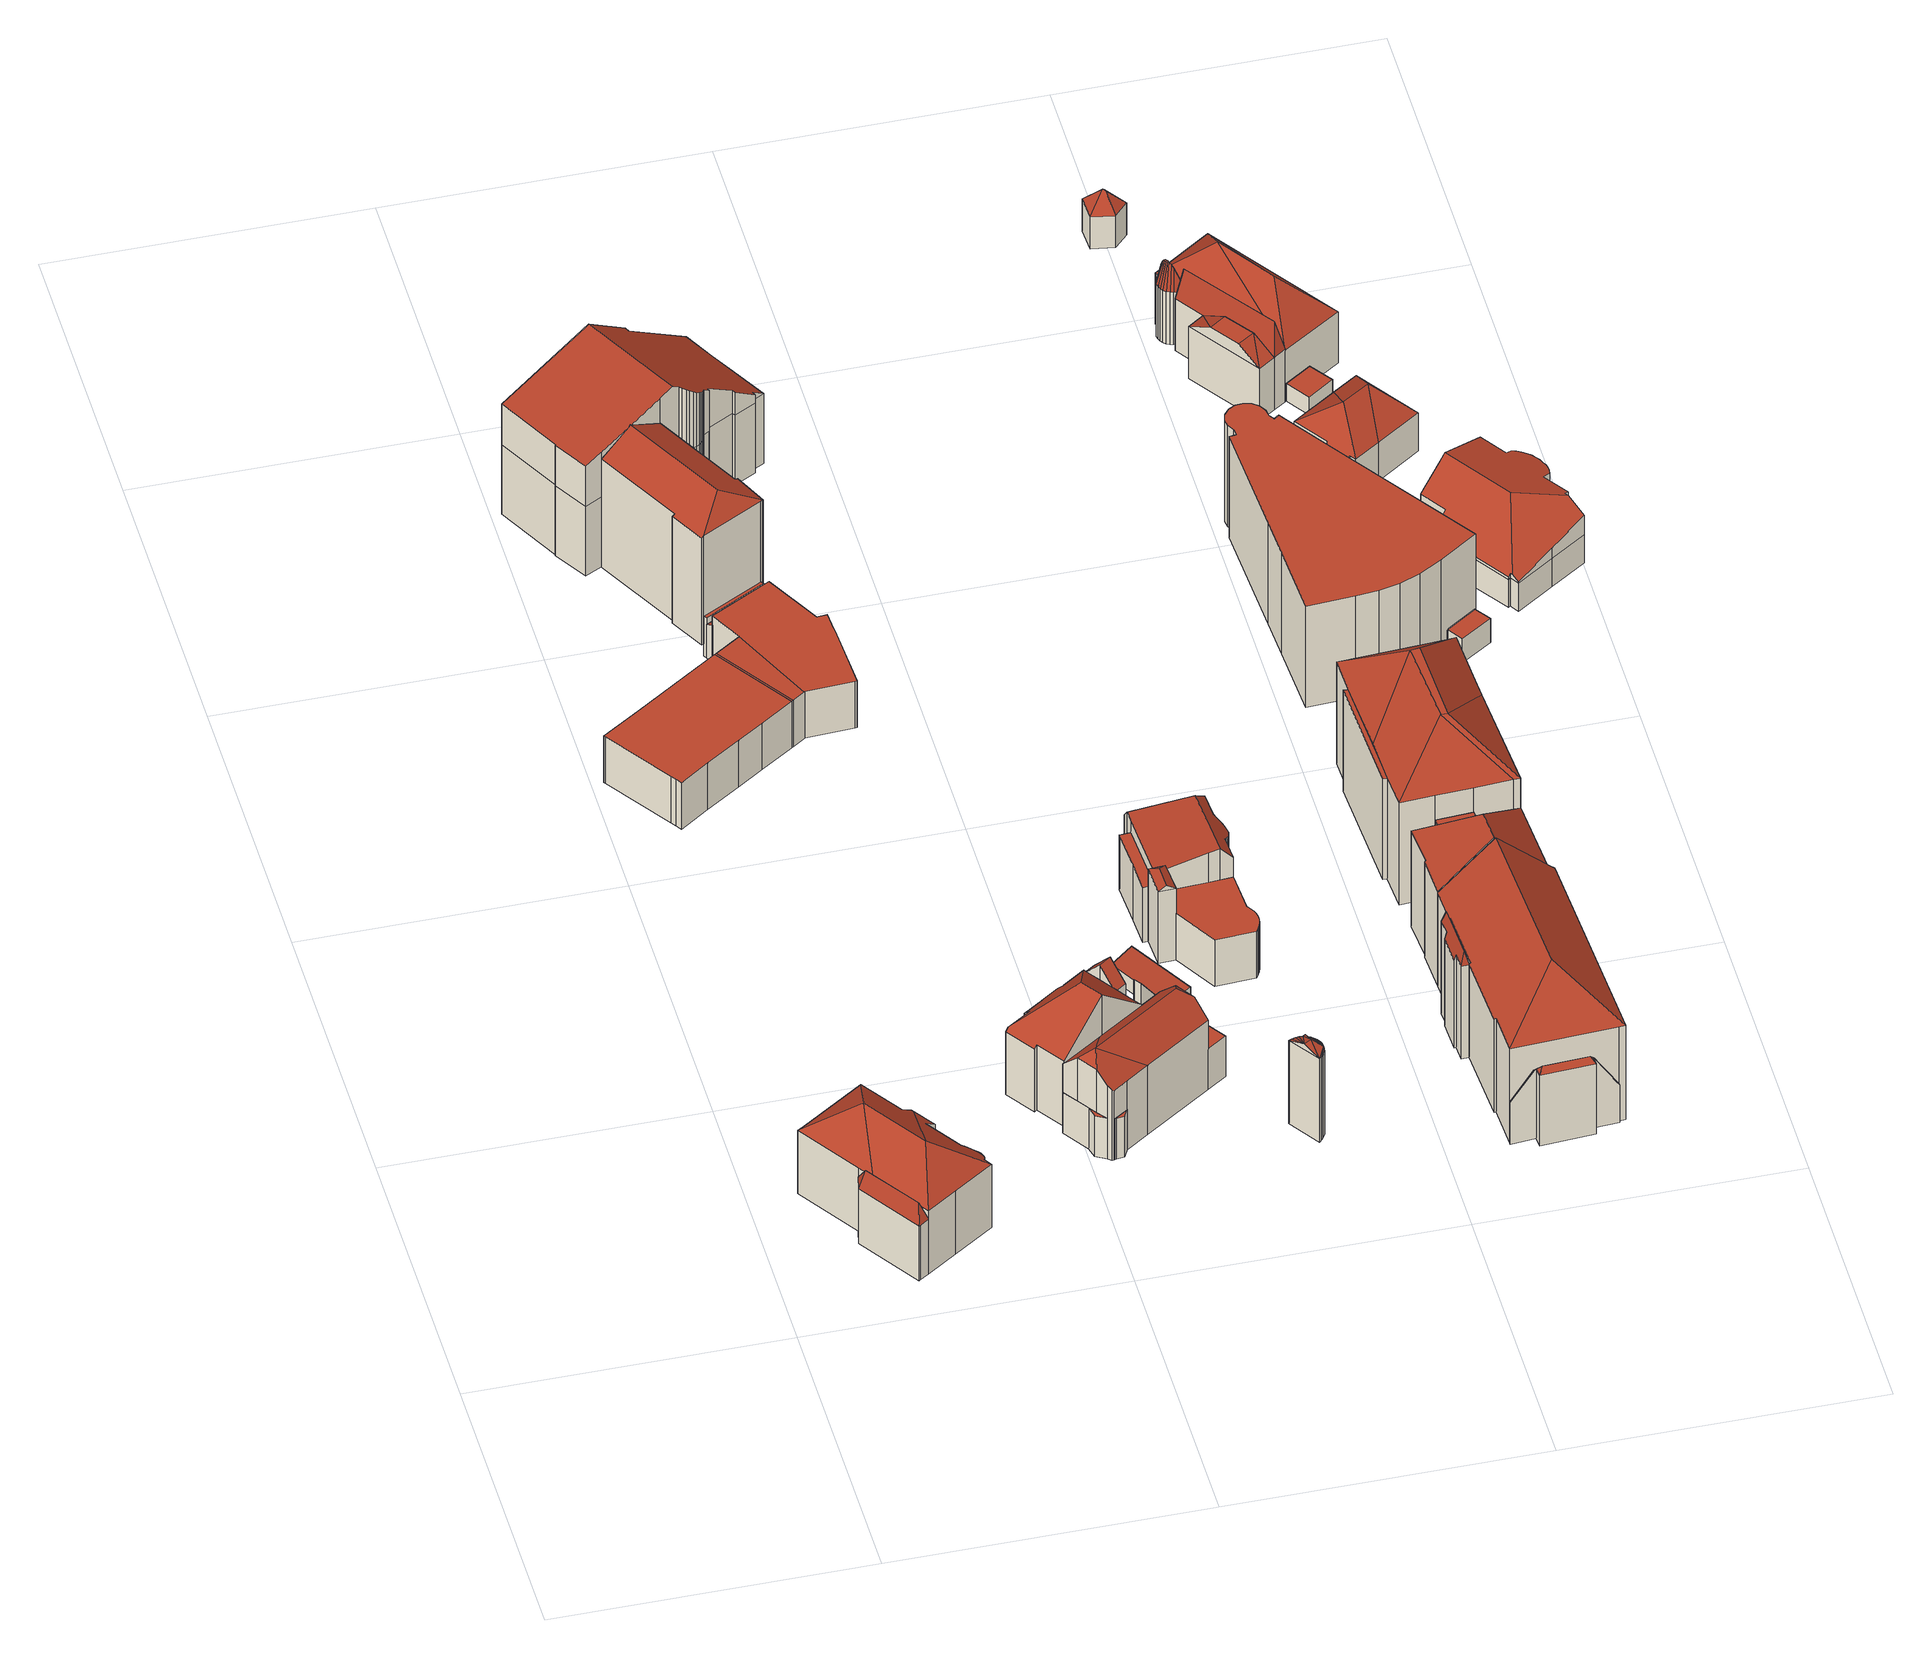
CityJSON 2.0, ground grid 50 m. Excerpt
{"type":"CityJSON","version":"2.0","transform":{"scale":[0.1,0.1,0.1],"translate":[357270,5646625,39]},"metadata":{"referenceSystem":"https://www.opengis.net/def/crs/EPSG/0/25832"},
"CityObjects":{
"building1":{"type":"Building","attributes":{"Gemeindeschluessel":"05315000","Geometrietyp2DReferenz":"3000","function":"31001_1000"},"address":[{"country":"Germany","locality":"Köln","thoroughfareNumber":"18","thoroughfareName":"Worringer Str."},{"country":"Germany","locality":"Köln","thoroughfareNumber":"16","thoroughfareName":"Worringer Str."}],"children":["building1-1","building1-2"]},
"building1-1":{"type":"BuildingPart","attributes":{"roofType":"3200","measuredHeight":17.22},"parents":["building1"],"geometry":[{"type":"Solid","lod":"2","boundaries":[[[[0,1,2,3]],[[4,5,1,0]],[[6,7,5,4]],[[8,9,7,6]],[[10,11,9,8]],[[12,13,11,10]],[[14,15,13,12]],[[16,17,15,14]],[[18,19,17,16]],[[20,21,19,18]],[[22,23,21,20]],[[24,25,23,22]],[[26,27,25,24]],[[28,29,27,26]],[[30,31,29,28]],[[32,33,31,30]],[[34,35,33,32]],[[36,37,35,34]],[[38,39,37,36]],[[40,41,39,38]],[[42,43,44,41,40]],[[45,46,47,48,49]],[[3,2,46,45]],[[40,38,50,42]],[[3,45,51,0]],[[36,34,32,30,28,26,24,22,20,18,16,14,12,10,8,50,38]],[[6,4,0,51,50,8]],[[42,50,51,52]],[[49,52,51,45]],[[1,5,7,9,11,13,15,17,19,21,23,25,27,29,31,33,35,37,39,41,44,53,47,46,2]],[[43,42,52,54]],[[44,43,54,53]],[[54,52,49,48]],[[54,48,47,53]]]],"semantics":{"surfaces":[{"type":"WallSurface"},{"type":"RoofSurface"},{"type":"GroundSurface"},{"type":"ClosureSurface"}],"values":[[0,0,0,0,0,0,0,0,0,0,0,0,0,0,0,0,0,0,0,0,0,0,0,1,1,1,1,1,1,2,0,3,0,3]]}}]},
"building1-2":{"type":"BuildingPart","attributes":{"roofType":"5000","measuredHeight":13.78},"parents":["building1"],"geometry":[{"type":"Solid","lod":"2","boundaries":[[[[55,56,57,58]],[[59,60,56,55]],[[48,47,60,59]],[[58,57,44,43]],[[48,59,61]],[[61,59,55,62]],[[55,58,43,62]],[[62,43,54,48,61]],[[56,60,47,53,44,57]],[[53,54,43,44]],[[47,48,54,53]]]],"semantics":{"surfaces":[{"type":"WallSurface"},{"type":"RoofSurface"},{"type":"GroundSurface"},{"type":"ClosureSurface"}],"values":[[0,0,0,0,1,1,1,1,2,3,3]]}}]},
"building2":{"type":"Building","attributes":{"Gemeindeschluessel":"05315000","Geometrietyp2DReferenz":"3000","function":"31001_1000"},"address":[{"country":"Germany","locality":"Köln","thoroughfareNumber":"7","thoroughfareName":"Worringer Str."}],"children":["building2-1","building2-2"]},
"building2-1":{"type":"BuildingPart","attributes":{"roofType":"2100","measuredHeight":1.61},"parents":["building2"],"geometry":[{"type":"Solid","lod":"2","boundaries":[[[[63,64,65,66]],[[67,68,64,63]],[[69,70,68,67]],[[63,66,69,67]],[[65,64,68,70]],[[70,69,66,65]]]],"semantics":{"surfaces":[{"type":"WallSurface"},{"type":"RoofSurface"},{"type":"GroundSurface"},{"type":"ClosureSurface"}],"values":[[0,0,0,1,2,3]]}}]},
"building2-2":{"type":"BuildingPart","attributes":{"roofType":"9999","measuredHeight":9},"parents":["building2"],"geometry":[{"type":"Solid","lod":"2","boundaries":[[[[71,72,73,74,75,76,77,78,79,80,81,82,83]],[[66,83,82,69]],[[70,69,82]],[[81,84,70,82]],[[80,85,84,81]],[[79,86,85,80]],[[78,87,86,79]],[[77,88,87,78]],[[76,89,88,77]],[[75,90,89,76]],[[74,91,90,75]],[[73,92,91,74]],[[72,93,92,73]],[[71,94,93,72]],[[83,65,94,71]],[[66,65,83]],[[70,65,66,69]],[[70,84,85,86,87,88,89,90,91,92,93,94,65]]]],"semantics":{"surfaces":[{"type":"RoofSurface"},{"type":"WallSurface"},{"type":"GroundSurface"}],"values":[[0,1,1,1,1,1,1,1,1,1,1,1,1,1,1,1,1,2]]}}]},
"building3":{"type":"Building","attributes":{"Gemeindeschluessel":"05315000","Geometrietyp2DReferenz":"3000","function":"31001_1000"},"address":[{"country":"Germany","locality":"Köln","thoroughfareNumber":"19","thoroughfareName":"Worringer Str."}],"children":["building3-1","building3-2"]},
"building3-1":{"type":"BuildingPart","attributes":{"roofType":"3100","measuredHeight":15.42},"parents":["building3"],"geometry":[{"type":"Solid","lod":"2","boundaries":[[[[95,96,97]],[[98,99,96,95]],[[100,101,99,98]],[[102,103,101,100]],[[104,105,103,102]],[[98,95,97,106,107,108,100]],[[109,104,102,100,108]],[[110,96,99,101,103,105,111]],[[112,108,107]],[[110,111,112,107,106]],[[110,106,97,96]],[[109,108,112]],[[104,109,112,111,105]]]],"semantics":{"surfaces":[{"type":"WallSurface"},{"type":"RoofSurface"},{"type":"GroundSurface"},{"type":"ClosureSurface"}],"values":[[0,0,0,0,0,1,1,2,0,3,3,0,3]]}}]},
"building3-2":{"type":"BuildingPart","attributes":{"roofType":"5000","measuredHeight":19.95},"parents":["building3"],"geometry":[{"type":"Solid","lod":"2","boundaries":[[[[113,114,115,116]],[[117,118,114,113]],[[119,120,118,117]],[[121,122,120,119]],[[123,124,122,121]],[[125,126,124,123]],[[127,128,126,125]],[[129,130,128,127]],[[131,132,130,129]],[[133,134,132,131]],[[135,136,134,133]],[[137,96,136,135]],[[138,97,96,137]],[[139,140,105,104,141]],[[116,115,140,139]],[[138,137,135,133,131,129,127,125,142,143]],[[123,121,119,117,113,142,125]],[[116,139,141,109,112,107,143,142,113]],[[114,118,120,122,124,126,128,130,132,134,136,96,110,111,105,140,115]],[[97,138,143,106]],[[110,96,97,106]],[[109,141,104]],[[106,143,107]],[[110,106,107,112,111]],[[105,111,112,109,104]]]],"semantics":{"surfaces":[{"type":"WallSurface"},{"type":"RoofSurface"},{"type":"GroundSurface"},{"type":"ClosureSurface"}],"values":[[0,0,0,0,0,0,0,0,0,0,0,0,0,0,0,1,1,1,2,0,3,0,0,3,3]]}}]},
"building4":{"type":"Building","attributes":{"Gemeindeschluessel":"05315000","Geometrietyp2DReferenz":"3000","function":"31001_2000"},"address":[{"country":"Germany","locality":"Köln","thoroughfareNumber":"21","thoroughfareName":"Worringer Str."}],"children":["building4-1","building4-2","building4-3","building4-4"]},
"building4-1":{"type":"BuildingPart","attributes":{"roofType":"1000","measuredHeight":7.71},"parents":["building4"],"geometry":[{"type":"Solid","lod":"2","boundaries":[[[[144,145,146,147]],[[148,149,145,144]],[[150,151,149,148]],[[148,144,147,152,153,150]],[[145,149,151,154,155,146]],[[155,152,147,146]],[[154,153,152,155]],[[151,150,153,154]]]],"semantics":{"surfaces":[{"type":"WallSurface"},{"type":"RoofSurface"},{"type":"GroundSurface"},{"type":"ClosureSurface"}],"values":[[0,0,0,1,2,3,3,3]]}}]},
"building4-2":{"type":"BuildingPart","attributes":{"roofType":"3300","measuredHeight":17.99},"parents":["building4"],"geometry":[{"type":"Solid","lod":"2","boundaries":[[[[156,157,158,159]],[[160,161,162,157,156]],[[163,164,165,166,167]],[[168,169,164,163]],[[170,171,169,168]],[[172,146,171,170]],[[147,146,172]],[[151,150,173]],[[174,175,151,173]],[[176,177,175,174]],[[178,177,176]],[[179,180,181]],[[182,183,184]],[[172,170,168,183,180,179]],[[163,167,184,183,168]],[[173,181,180,183,174]],[[160,156,159,176,174,183,182]],[[157,162,185,186,165,164,169,171,146,155,154,151,175,177,158]],[[161,160,182,187]],[[162,161,187,185]],[[187,182,184,188]],[[185,187,188,186]],[[166,188,184,167]],[[188,166,165,186]],[[147,172,179,152]],[[146,147,152,155]],[[152,179,181,153]],[[155,152,153,154]],[[150,153,181,173]],[[153,150,151,154]],[[189,178,176,159,158]],[[177,178,189,158]]]],"semantics":{"surfaces":[{"type":"WallSurface"},{"type":"RoofSurface"},{"type":"GroundSurface"},{"type":"ClosureSurface"}],"values":[[0,0,0,0,0,0,0,0,0,0,0,1,1,1,1,1,1,2,0,3,0,3,0,3,0,3,0,3,0,3,0,3]]}}]},
"building4-3":{"type":"BuildingPart","attributes":{"roofType":"1000","measuredHeight":7.81},"parents":["building4"],"geometry":[{"type":"Solid","lod":"2","boundaries":[[[[190,191,162,161]],[[192,193,191,190]],[[194,195,193,192]],[[166,165,195,194]],[[194,192,190,161,187,188,166]],[[191,193,195,165,186,185,162]],[[185,187,161,162]],[[186,188,187,185]],[[165,166,188,186]]]],"semantics":{"surfaces":[{"type":"WallSurface"},{"type":"RoofSurface"},{"type":"GroundSurface"},{"type":"ClosureSurface"}],"values":[[0,0,0,0,1,2,3,3,3]]}}]},
"building4-4":{"type":"BuildingPart","attributes":{"roofType":"1000","measuredHeight":7.81},"parents":["building4"],"geometry":[{"type":"Solid","lod":"2","boundaries":[[[[196,197,177,178]],[[198,199,197,196]],[[189,158,199,198]],[[196,178,189,198]],[[177,197,199,158]],[[158,189,178,177]]]],"semantics":{"surfaces":[{"type":"WallSurface"},{"type":"RoofSurface"},{"type":"GroundSurface"},{"type":"ClosureSurface"}],"values":[[0,0,0,1,2,3]]}}]},
"building5":{"type":"Building","attributes":{"Gemeindeschluessel":"05315000","Geometrietyp2DReferenz":"3000","function":"31001_2000"},"address":[{"country":"Germany","locality":"Köln","thoroughfareNumber":"92","thoroughfareName":"Riehler Str."},{"country":"Germany","locality":"Köln","thoroughfareNumber":"90","thoroughfareName":"Riehler Str."}],"children":["building5-1","building5-2"]},
"building5-1":{"type":"BuildingPart","attributes":{"roofType":"5000","measuredHeight":26.48},"parents":["building5"],"geometry":[{"type":"Solid","lod":"2","boundaries":[[[[200,201,202,203]],[[204,205,206,207]],[[205,208,209,210,206]],[[211,212,213,214,215,216]],[[217,218,200,203,219]],[[220,221,222,223]],[[224,220,223,225]],[[221,226,227,222]],[[226,228,229,227]],[[228,230,231,229]],[[230,232,233,231]],[[232,234,235,233]],[[234,236,237,235]],[[236,238,239,237]],[[238,240,241,239]],[[240,242,243,241]],[[242,211,216,243]],[[209,244,245,210]],[[244,246,247,245]],[[246,248,247]],[[249,250,251]],[[249,252,253,250]],[[252,254,255,253]],[[254,256,257,255]],[[256,224,225,257]],[[258,259,260,261,262,263,264,265,266,267,268,269,270,271,272,273,274,275,276,277,278,279,280,281,282,283,284,285,286,287]],[[207,258,287,202]],[[206,259,258,207]],[[210,260,259,206]],[[245,261,260,210]],[[247,262,261,245]],[[248,263,262,247]],[[288,264,263,248]],[[251,265,264,288]],[[250,266,265,251]],[[253,267,266,250]],[[255,268,267,253]],[[257,269,268,255]],[[225,270,269,257]],[[223,271,270,225]],[[222,272,271,223]],[[227,273,272,222]],[[229,274,273,227]],[[231,275,274,229]],[[233,276,275,231]],[[235,277,276,233]],[[237,278,277,235]],[[239,279,278,237]],[[241,280,279,239]],[[243,281,280,241]],[[216,282,281,243]],[[215,283,282,216]],[[203,286,285,219]],[[202,287,286,203]],[[256,254,252,249,251,288,248,246,244,209,208,212,211,242,240,238,236,234,232,230,228,226,221,220,224]],[[218,289,290,291,213,212,208,205,204,201,200]],[[201,204,207,202]],[[217,289,218]],[[214,213,291]],[[219,292,290,289,217]],[[292,215,214,291,290]],[[284,292,219,285]],[[283,215,292,284]]]],"semantics":{"surfaces":[{"type":"WallSurface"},{"type":"GroundSurface"},{"type":"RoofSurface"},{"type":"ClosureSurface"}],"values":[[0,0,0,0,0,0,0,0,0,0,0,0,0,0,0,0,0,0,0,0,0,0,0,0,0,1,0,0,0,0,0,0,0,0,0,0,0,0,0,0,0,0,0,0,0,0,0,0,0,0,0,0,0,0,2,2,0,0,0,3,3,3,3]]}}]},
"building5-2":{"type":"BuildingPart","attributes":{"roofType":"5000","measuredHeight":24.09},"parents":["building5"],"geometry":[{"type":"Solid","lod":"2","boundaries":[[[[217,219,285,293,294]],[[295,296,283,215,214]],[[297,298,296,295]],[[299,300,298,297]],[[301,302,300,299]],[[303,304,302,301]],[[305,306,304,303]],[[307,308,306,305]],[[309,310,308,307]],[[294,293,310,309]],[[303,301,311,305]],[[299,297,295,214,291,312,311,301]],[[289,217,294,309,307,305,311,312]],[[285,284,283,296,298,300,302,304,306,308,310,293]],[[289,312,290]],[[219,217,289,290,292]],[[285,219,292,284]],[[290,312,291]],[[215,292,290,291,214]],[[283,284,292,215]]]],"semantics":{"surfaces":[{"type":"WallSurface"},{"type":"RoofSurface"},{"type":"GroundSurface"},{"type":"ClosureSurface"}],"values":[[0,0,0,0,0,0,0,0,0,0,1,1,1,2,0,3,3,0,3,3]]}}]},
"building6":{"type":"Building","attributes":{"Gemeindeschluessel":"05315000","Geometrietyp2DReferenz":"3000","function":"31001_1000"},"address":[{"country":"Germany","locality":"Köln","thoroughfareNumber":"7a","thoroughfareName":"Worringer Str."}],"children":["building6-1","building6-2","building6-3","building6-4","building6-5"]},
"building6-1":{"type":"BuildingPart","attributes":{"roofType":"9999","measuredHeight":9.01},"parents":["building6"],"geometry":[{"type":"Solid","lod":"2","boundaries":[[[[313,81,80,79,314]],[[80,85,86,79]],[[81,84,85,80]],[[313,315,84,81]],[[79,86,316,314]],[[316,315,313,314]],[[85,84,315,316,86]]]],"semantics":{"surfaces":[{"type":"RoofSurface"},{"type":"WallSurface"},{"type":"GroundSurface"}],"values":[[0,1,1,1,1,1,2]]}}]},
"building6-2":{"type":"BuildingPart","attributes":{"roofType":"2100","measuredHeight":7.16},"parents":["building6"],"geometry":[{"type":"Solid","lod":"2","boundaries":[[[[317,318,319,320]],[[321,322,323,324]],[[324,317,320,321]],[[318,323,322,319]],[[318,317,324,323]],[[320,319,322,321]]]],"semantics":{"surfaces":[{"type":"WallSurface"},{"type":"RoofSurface"},{"type":"GroundSurface"},{"type":"ClosureSurface"}],"values":[[0,0,1,2,3,3]]}}]},
"building6-3":{"type":"BuildingPart","attributes":{"roofType":"1000","measuredHeight":9},"parents":["building6"],"geometry":[{"type":"Solid","lod":"2","boundaries":[[[[325,320,319,326,327]],[[328,329,322,321,330]],[[331,332,329,328]],[[333,334,332,331]],[[335,336,334,333]],[[337,338,336,335]],[[339,340,338,337]],[[341,342,340,339]],[[337,335,333,331,328,330,325,327,343,341,339]],[[344,326,319,322,329,332,334,336,338,340,342]],[[343,344,342,341]],[[327,326,344,343]],[[320,325,330,321]],[[322,319,320,321]]]],"semantics":{"surfaces":[{"type":"WallSurface"},{"type":"RoofSurface"},{"type":"GroundSurface"},{"type":"ClosureSurface"}],"values":[[0,0,0,0,0,0,0,0,1,2,3,3,0,3]]}}]},
"building6-4":{"type":"BuildingPart","attributes":{"roofType":"1000","measuredHeight":9},"parents":["building6"],"geometry":[{"type":"Solid","lod":"2","boundaries":[[[[327,326,315,313]],[[314,316,342,341]],[[341,343,327,313,314]],[[326,344,342,316,315]],[[343,344,326,327]],[[341,342,344,343]],[[316,314,313,315]]]],"semantics":{"surfaces":[{"type":"WallSurface"},{"type":"RoofSurface"},{"type":"GroundSurface"},{"type":"ClosureSurface"}],"values":[[0,0,1,2,3,3,3]]}}]},
"building6-5":{"type":"BuildingPart","attributes":{"roofType":"1000","measuredHeight":7.82},"parents":["building6"],"geometry":[{"type":"Solid","lod":"2","boundaries":[[[[345,346,318,317,347]],[[348,349,346,345]],[[350,324,323,349,348]],[[348,345,347,350]],[[346,349,323,318]],[[324,350,347,317]],[[318,323,324,317]]]],"semantics":{"surfaces":[{"type":"WallSurface"},{"type":"RoofSurface"},{"type":"GroundSurface"},{"type":"ClosureSurface"}],"values":[[0,0,0,1,2,0,3]]}}]},
"building7":{"type":"Building","attributes":{"Gemeindeschluessel":"05315000","Geometrietyp2DReferenz":"3000","function":"31001_2000","roofType":"2100","measuredHeight":16.7},"geometry":[{"type":"Solid","lod":"2","boundaries":[[[[351,352,140,353]],[[354,355,352,351]],[[356,115,355,354]],[[353,140,115,356]],[[354,351,353,356]],[[352,355,115,140]]]],"semantics":{"surfaces":[{"type":"WallSurface"},{"type":"RoofSurface"},{"type":"GroundSurface"}],"values":[[0,0,0,0,1,2]]}}]},
"building8":{"type":"Building","attributes":{"Gemeindeschluessel":"05315000","Geometrietyp2DReferenz":"3000","function":"51009_1611","roofType":"2100","measuredHeight":3.23},"geometry":[{"type":"Solid","lod":"2","boundaries":[[[[357,358,359,360]],[[361,362,358,357]],[[363,364,362,361]],[[360,359,364,363]],[[361,357,360,363]],[[358,362,364,359]]]],"semantics":{"surfaces":[{"type":"WallSurface"},{"type":"RoofSurface"},{"type":"GroundSurface"}],"values":[[0,0,0,0,1,2]]}}]},
"building9":{"type":"Building","attributes":{"Gemeindeschluessel":"05315000","Geometrietyp2DReferenz":"3000","function":"31001_2000","roofType":"5000","measuredHeight":17.31},"geometry":[{"type":"Solid","lod":"2","boundaries":[[[[365,366,367,368]],[[369,370,366,365]],[[371,372,370,369]],[[373,374,372,371]],[[375,376,374,373]],[[377,378,376,375]],[[379,380,378,377]],[[381,382,380,379]],[[383,384,382,381]],[[385,386,384,383]],[[387,388,386,385]],[[389,390,388,387]],[[391,392,390,389]],[[393,394,392,391]],[[395,396,394,393]],[[397,398,396,395]],[[399,400,398,397]],[[368,367,400,399]],[[401,389,387]],[[401,387,385]],[[401,385,383]],[[401,383,381]],[[401,381,379]],[[401,379,377]],[[402,401,377]],[[402,377,375]],[[375,403,402]],[[402,403,373]],[[404,402,373]],[[404,373,371]],[[404,371,369]],[[404,369,365]],[[365,368,404]],[[393,391,401]],[[395,393,401]],[[397,395,401]],[[399,397,401]],[[399,401,402]],[[402,404,399]],[[389,401,391]],[[373,403,375]],[[399,404,368]],[[366,370,372,374,376,378,380,382,384,386,388,390,392,394,396,398,400,367]]]],"semantics":{"surfaces":[{"type":"WallSurface"},{"type":"RoofSurface"},{"type":"GroundSurface"}],"values":[[0,0,0,0,0,0,0,0,0,0,0,0,0,0,0,0,0,0,1,1,1,1,1,1,1,1,1,1,1,1,1,1,1,1,1,1,1,1,1,0,0,0,2]]}}]},
"building10":{"type":"Building","attributes":{"Gemeindeschluessel":"05315000","Geometrietyp2DReferenz":"3000","function":"31001_1100"},"address":[{"country":"Germany","locality":"Köln","thoroughfareNumber":"18","thoroughfareName":"Oppenheimstr."}],"children":["building10-1","building10-2"]},
"building10-1":{"type":"BuildingPart","attributes":{"roofType":"9999","measuredHeight":9},"parents":["building10"],"geometry":[{"type":"Solid","lod":"2","boundaries":[[[[405,406,407,408,409,410,411,412,413,414,415,416,417,418,419]],[[417,420,421,418]],[[415,422,423,416]],[[414,424,422,415]],[[413,425,424,414]],[[412,426,425,413]],[[411,427,426,412]],[[410,428,427,411]],[[409,429,428,410]],[[408,430,429,409]],[[407,431,430,408]],[[406,432,431,407]],[[405,433,432,406]],[[419,434,433,405]],[[418,421,434,419]],[[420,417,416,423]],[[420,423,422,424,425,426,427,428,429,430,431,432,433,434,421]]]],"semantics":{"surfaces":[{"type":"RoofSurface"},{"type":"WallSurface"},{"type":"GroundSurface"}],"values":[[0,1,1,1,1,1,1,1,1,1,1,1,1,1,1,1,2]]}}]},
"building10-2":{"type":"BuildingPart","attributes":{"roofType":"5000","measuredHeight":14.84},"parents":["building10"],"geometry":[{"type":"Solid","lod":"2","boundaries":[[[[435,416,423,436,437]],[[438,439,420,417,440]],[[437,436,439,438]],[[438,440,441]],[[441,440,435,442]],[[435,437,442]],[[442,437,438,441]],[[423,420,439,436]],[[416,435,440,417]],[[420,423,416,417]]]],"semantics":{"surfaces":[{"type":"WallSurface"},{"type":"RoofSurface"},{"type":"GroundSurface"},{"type":"ClosureSurface"}],"values":[[0,0,0,0,1,1,1,2,0,3]]}}]},
"building11":{"type":"Building","attributes":{"Gemeindeschluessel":"05315000","Geometrietyp2DReferenz":"3000","function":"31001_1100"},"address":[{"country":"Germany","locality":"Köln","thoroughfareNumber":"16","thoroughfareName":"Oppenheimstr."}],"children":["building11-1","building11-2"]},
"building11-1":{"type":"BuildingPart","attributes":{"roofType":"5000","measuredHeight":15.17},"parents":["building11"],"geometry":[{"type":"Solid","lod":"2","boundaries":[[[[443,444,445,446]],[[447,448,444,443]],[[449,450,448,447]],[[451,452,450,449]],[[453,454,452,451]],[[455,456,454,453]],[[457,458,456,455]],[[459,460,458,457]],[[461,462,460,459]],[[463,464,462,461]],[[465,466,464,463]],[[467,468,466,465]],[[469,470,468,467]],[[471,472,473,470,469]],[[474,475,476,477,478]],[[479,480,475,474]],[[481,482,480,479]],[[483,484,482,481]],[[485,486,484,483]],[[487,488,486,485]],[[489,490,488,487]],[[491,492,490,489]],[[446,445,492,491]],[[485,483,481,479,474,493,487]],[[478,471,469,467,465,493,474]],[[463,461,459,457,455,453,451,449,447,443,446,491,489,487,493,465]],[[444,448,450,452,454,456,458,460,462,464,466,468,470,473,476,475,480,482,484,486,488,490,492,445]],[[472,471,478,477]],[[476,473,472,477]]]],"semantics":{"surfaces":[{"type":"WallSurface"},{"type":"RoofSurface"},{"type":"GroundSurface"},{"type":"ClosureSurface"}],"values":[[0,0,0,0,0,0,0,0,0,0,0,0,0,0,0,0,0,0,0,0,0,0,0,1,1,1,2,0,3]]}}]},
"building11-2":{"type":"BuildingPart","attributes":{"roofType":"1000","measuredHeight":10.58},"parents":["building11"],"geometry":[{"type":"Solid","lod":"2","boundaries":[[[[477,476,494,495]],[[496,497,473,472]],[[498,499,497,496]],[[500,501,499,498]],[[495,494,501,500]],[[498,496,472,477,495,500]],[[476,473,497,499,501,494]],[[476,477,472,473]]]],"semantics":{"surfaces":[{"type":"WallSurface"},{"type":"RoofSurface"},{"type":"GroundSurface"},{"type":"ClosureSurface"}],"values":[[0,0,0,0,0,1,2,3]]}}]},
"building12":{"type":"Building","attributes":{"Gemeindeschluessel":"05315000","Geometrietyp2DReferenz":"3000","function":"31001_2000"},"address":[{"country":"Germany","locality":"Köln","thoroughfareNumber":"11","thoroughfareName":"Oppenheimstr."}],"children":["building12-1","building12-2","building12-3","building12-4"]},
"building12-1":{"type":"BuildingPart","attributes":{"roofType":"5000","measuredHeight":14.62},"parents":["building12"],"geometry":[{"type":"Solid","lod":"2","boundaries":[[[[502,503,504,505]],[[506,507,508,509]],[[510,511,507,506]],[[512,513,511,510]],[[514,515,513,512]],[[516,517,515,514]],[[518,519,517,516]],[[505,504,519,518]],[[514,520,516]],[[502,505,518,521]],[[512,522,520,514]],[[510,506,509,523,522,512]],[[521,518,516,520,522,523]],[[503,524,525,508,507,511,513,515,517,519,504]],[[503,502,521,524]],[[525,524,521,523]],[[508,525,523,509]]]],"semantics":{"surfaces":[{"type":"WallSurface"},{"type":"RoofSurface"},{"type":"GroundSurface"},{"type":"ClosureSurface"}],"values":[[0,0,0,0,0,0,0,0,1,1,1,1,1,2,3,3,3]]}}]},
"building12-2":{"type":"BuildingPart","attributes":{"roofType":"5000","measuredHeight":26.43},"parents":["building12"],"geometry":[{"type":"Solid","lod":"2","boundaries":[[[[526,527,528,529,530]],[[531,532,533,534,535]],[[536,537,532,531]],[[538,509,508,537,536]],[[539,540,503,502,541]],[[542,543,540,539]],[[544,545,546,543,542]],[[538,536,547,541]],[[531,535,548,547,536]],[[549,550,526,530,551,552,544,542,539,541,547,548]],[[553,554,528,527,555,556,533,532,537,508,525,524,503,540,543,546]],[[545,544,552,557]],[[553,546,545,557]],[[558,557,552,551]],[[554,553,557,558]],[[529,558,551,530]],[[528,554,558,529]],[[549,548,559]],[[555,550,549,559,556]],[[527,526,550,555]],[[534,559,548,535]],[[559,534,533,556]],[[521,523,509,538,541,502]],[[503,524,521,502]],[[525,523,521,524]],[[525,508,509,523]]]],"semantics":{"surfaces":[{"type":"WallSurface"},{"type":"RoofSurface"},{"type":"GroundSurface"},{"type":"ClosureSurface"}],"values":[[0,0,0,0,0,0,0,1,1,1,2,0,3,0,3,0,3,0,3,3,0,3,0,3,3,3]]}}]},
"building12-3":{"type":"BuildingPart","attributes":{"roofType":"5000","measuredHeight":26.46},"parents":["building12"],"geometry":[{"type":"Solid","lod":"2","boundaries":[[[[560,561,527,526,562]],[[563,564,561,560]],[[565,566,564,563]],[[567,568,566,565]],[[569,570,568,567]],[[571,572,570,569]],[[534,533,572,571]],[[569,567,565,573,571]],[[563,560,562,574,573,565]],[[549,559,534,571,573,574]],[[561,564,566,568,570,572,533,556,555,527]],[[549,574,550]],[[556,559,549,550,555]],[[533,534,559,556]],[[526,550,574,562]],[[550,526,527,555]]]],"semantics":{"surfaces":[{"type":"WallSurface"},{"type":"RoofSurface"},{"type":"GroundSurface"},{"type":"ClosureSurface"}],"values":[[0,0,0,0,0,0,0,1,1,1,2,0,3,3,0,3]]}}]},
"building12-4":{"type":"BuildingPart","attributes":{"roofType":"5000","measuredHeight":20.05},"parents":["building12"],"geometry":[{"type":"Solid","lod":"2","boundaries":[[[[575,576,577,578]],[[579,580,576,575]],[[529,528,580,579]],[[581,582,546,545]],[[583,584,582,581]],[[585,586,584,583]],[[578,577,586,585]],[[545,587,581]],[[557,558,529,588,587,545]],[[579,588,529]],[[575,578,585,583,581,587,588,579]],[[576,580,528,554,553,546,582,584,586,577]],[[554,528,529,558]],[[553,554,558,557]],[[553,557,545,546]]]],"semantics":{"surfaces":[{"type":"WallSurface"},{"type":"RoofSurface"},{"type":"GroundSurface"},{"type":"ClosureSurface"}],"values":[[0,0,0,0,0,0,0,1,1,1,1,2,3,3,3]]}}]},
"building13":{"type":"Building","attributes":{"Gemeindeschluessel":"05315000","Geometrietyp2DReferenz":"3000","function":"31001_2000","roofType":"1000","measuredHeight":13.69},"geometry":[{"type":"Solid","lod":"2","boundaries":[[[[589,590,591,592]],[[593,594,590,589]],[[595,596,594,593]],[[592,591,596,595]],[[593,589,592,595]],[[590,594,596,591]]]],"semantics":{"surfaces":[{"type":"WallSurface"},{"type":"RoofSurface"},{"type":"GroundSurface"}],"values":[[0,0,0,0,1,2]]}}]},
"building14":{"type":"Building","attributes":{"Gemeindeschluessel":"05315000","Geometrietyp2DReferenz":"3000","function":"31001_2000"},"address":[{"country":"Germany","locality":"Köln","thoroughfareNumber":"11a","thoroughfareName":"Oppenheimstr."}],"children":["building14-1","building14-2"]},
"building14-1":{"type":"BuildingPart","attributes":{"roofType":"9999","measuredHeight":27.21},"parents":["building14"],"geometry":[{"type":"Solid","lod":"2","boundaries":[[[[597,598,599,600]],[[601,602,598,597]],[[603,604,602,601]],[[605,606,604,603]],[[607,608,606,605]],[[609,610,608,607]],[[611,612,610,609]],[[613,614,612,611]],[[615,616,614,613]],[[617,618,619,616,615]],[[620,621,622]],[[600,599,620,622]],[[597,623,624,601]],[[600,623,597]],[[605,625,607]],[[603,601,624,625,605]],[[607,625,626,609]],[[613,611,609,626,615]],[[617,615,626,623,627]],[[622,627,623,600]],[[625,624,623,626]],[[598,602,604,606,608,610,612,614,616,619,628,620,599]],[[618,617,627,629]],[[619,618,629,628]],[[621,629,627,622]],[[629,621,620,628]]]],"semantics":{"surfaces":[{"type":"WallSurface"},{"type":"RoofSurface"},{"type":"GroundSurface"},{"type":"ClosureSurface"}],"values":[[0,0,0,0,0,0,0,0,0,0,0,0,1,1,1,1,1,1,1,1,1,2,0,3,0,3]]}}]},
"building14-2":{"type":"BuildingPart","attributes":{"roofType":"1000","measuredHeight":19.52},"parents":["building14"],"geometry":[{"type":"Solid","lod":"2","boundaries":[[[[621,620,630,631]],[[632,633,619,618]],[[631,630,633,632]],[[618,629,621,631,632]],[[620,628,619,633,630]],[[628,629,618,619]],[[620,621,629,628]]]],"semantics":{"surfaces":[{"type":"WallSurface"},{"type":"RoofSurface"},{"type":"GroundSurface"},{"type":"ClosureSurface"}],"values":[[0,0,0,1,2,3,3]]}}]},
"building15":{"type":"Building","attributes":{"Gemeindeschluessel":"05315000","Geometrietyp2DReferenz":"3000","function":"31001_2000","roofType":"1000","measuredHeight":19.59},"address":[{"country":"Germany","locality":"Köln","thoroughfareNumber":"9","thoroughfareName":"Oppenheimstr."}],"geometry":[{"type":"Solid","lod":"2","boundaries":[[[[634,635,636,637]],[[638,639,635,634]],[[640,641,639,638]],[[642,643,641,640]],[[644,645,643,642]],[[646,647,645,644]],[[648,649,647,646]],[[650,651,649,648]],[[652,653,651,650]],[[654,655,653,652]],[[656,657,655,654]],[[658,659,657,656]],[[660,661,659,658]],[[662,663,661,660]],[[664,665,663,662]],[[666,667,665,664]],[[668,669,667,666]],[[670,671,669,668]],[[672,673,671,670]],[[674,675,673,672]],[[676,677,675,674]],[[678,679,677,676]],[[680,681,679,678]],[[682,683,681,680]],[[637,636,683,682]],[[680,678,676,674,672,670,668,666,664,662,660,658,656,654,652,650,648,646,644,642,640,638,634,637,682]],[[635,639,641,643,645,647,649,651,653,655,657,659,661,663,665,667,669,671,673,675,677,679,681,683,636]]]],"semantics":{"surfaces":[{"type":"WallSurface"},{"type":"RoofSurface"},{"type":"GroundSurface"}],"values":[[0,0,0,0,0,0,0,0,0,0,0,0,0,0,0,0,0,0,0,0,0,0,0,0,0,1,2]]}}]},
"building16":{"type":"Building","attributes":{"Gemeindeschluessel":"05315000","Geometrietyp2DReferenz":"3000","function":"31001_2000","roofType":"5000","measuredHeight":9.15},"geometry":[{"type":"Solid","lod":"2","boundaries":[[[[684,685,686,687]],[[688,689,685,684]],[[690,691,689,688]],[[692,693,691,690]],[[687,686,693,692]],[[694,692,690,695]],[[690,688,695]],[[694,695,688,684,696]],[[684,687,696]],[[696,687,692,694]],[[685,689,691,693,686]]]],"semantics":{"surfaces":[{"type":"WallSurface"},{"type":"RoofSurface"},{"type":"GroundSurface"}],"values":[[0,0,0,0,0,1,1,1,1,1,2]]}}]},
"building17":{"type":"Building","attributes":{"Gemeindeschluessel":"05315000","Geometrietyp2DReferenz":"3000","function":"51009_1610","roofType":"1000","measuredHeight":4.57},"geometry":[{"type":"Solid","lod":"2","boundaries":[[[[697,698,699,700]],[[701,702,698,697]],[[703,704,702,701]],[[700,699,704,703]],[[701,697,700,703]],[[698,702,704,699]]]],"semantics":{"surfaces":[{"type":"WallSurface"},{"type":"RoofSurface"},{"type":"GroundSurface"}],"values":[[0,0,0,0,1,2]]}}]},
"building18":{"type":"Building","attributes":{"Gemeindeschluessel":"05315000","Geometrietyp2DReferenz":"3000","function":"31001_2000"},"address":[{"country":"Germany","locality":"Köln","thoroughfareNumber":"4","thoroughfareName":"Elsa-Brändström-Str."},{"country":"Germany","locality":"Köln","thoroughfareNumber":"2","thoroughfareName":"Elsa-Brändström-Str."},{"country":"Germany","locality":"Köln","thoroughfareNumber":"7","thoroughfareName":"Oppenheimstr."}],"children":["building18-1","building18-2","building18-3"]},
"building18-1":{"type":"BuildingPart","attributes":{"roofType":"9999","measuredHeight":12.42},"parents":["building18"],"geometry":[{"type":"Solid","lod":"2","boundaries":[[[[705,706,707,708]],[[709,710,706,705]],[[711,712,710,709]],[[705,708,713]],[[713,714,705]],[[705,714,715,709]],[[715,716,711]],[[711,709,715]],[[711,716,713,708]],[[714,713,716,715]],[[706,710,712,707]],[[712,711,708,707]]]],"semantics":{"surfaces":[{"type":"WallSurface"},{"type":"RoofSurface"},{"type":"GroundSurface"},{"type":"ClosureSurface"}],"values":[[0,0,0,1,1,0,1,1,0,1,2,3]]}}]},
"building18-2":{"type":"BuildingPart","attributes":{"roofType":"3200","measuredHeight":16.11},"parents":["building18"],"geometry":[{"type":"Solid","lod":"2","boundaries":[[[[717,718,719,720]],[[721,722,718,717]],[[720,719,723,724]],[[717,725,721]],[[724,726,720]],[[725,717,720]],[[720,726,725]],[[721,725,726]],[[726,724,727,721]],[[718,722,728,723,719]],[[728,727,724,723]],[[722,721,727,728]]]],"semantics":{"surfaces":[{"type":"WallSurface"},{"type":"RoofSurface"},{"type":"GroundSurface"},{"type":"ClosureSurface"}],"values":[[0,0,0,1,1,1,1,1,1,2,0,3]]}}]},
"building18-3":{"type":"BuildingPart","attributes":{"roofType":"5000","measuredHeight":15.51},"parents":["building18"],"geometry":[{"type":"Solid","lod":"2","boundaries":[[[[729,730,731,732]],[[733,734,730,729]],[[735,736,734,733]],[[737,727,728,736,735]],[[708,707,722,721,738]],[[739,740,741,742]],[[743,744,740,739]],[[745,746,744,743]],[[747,748,746,745]],[[749,750,748,747]],[[751,752,750,749]],[[753,754,752,751]],[[732,731,754,753]],[[755,753,751,756]],[[756,751,749,757]],[[757,749,747,758]],[[758,747,745,759]],[[759,745,743,760]],[[760,743,739,761]],[[761,739,742,762]],[[762,742,711,708,763]],[[708,738,763]],[[764,765,766,755,756,757,758,759,760,761,762,763,738,737,767]],[[737,735,767]],[[767,735,733,764]],[[764,733,729,765]],[[765,729,732,766]],[[766,732,753,755]],[[730,734,736,728,722,707,712,741,740,744,746,748,750,752,754,731]],[[727,737,738,721]],[[728,727,721,722]],[[712,711,742,741]],[[707,708,711,712]]]],"semantics":{"surfaces":[{"type":"WallSurface"},{"type":"RoofSurface"},{"type":"GroundSurface"},{"type":"ClosureSurface"}],"values":[[0,0,0,0,0,0,0,0,0,0,0,0,0,1,1,1,1,1,1,1,1,1,1,1,1,1,1,1,2,0,3,0,3]]}}]},
"building19":{"type":"Building","attributes":{"Gemeindeschluessel":"05315000","Geometrietyp2DReferenz":"3000","function":"31001_2000","roofType":"3200","measuredHeight":12.1},"address":[{"country":"Germany","locality":"Köln","thoroughfareNumber":"6","thoroughfareName":"Elsa-Brändström-Str."}],"geometry":[{"type":"Solid","lod":"2","boundaries":[[[[768,769,770,771]],[[772,773,769,768]],[[774,775,773,772]],[[776,777,775,774]],[[778,779,777,776]],[[780,781,779,778]],[[782,783,781,780]],[[784,785,783,782]],[[786,787,785,784]],[[788,789,787,786]],[[790,791,789,788]],[[792,793,791,790]],[[794,795,793,792]],[[796,797,795,794]],[[798,799,797,796]],[[771,770,799,798]],[[798,800,771]],[[792,790,788,786,784,782,780,778,776,774,772,801,794]],[[796,801,800,798]],[[794,801,796]],[[771,800,768]],[[768,800,801,772]],[[769,773,775,777,779,781,783,785,787,789,791,793,795,797,799,770]]]],"semantics":{"surfaces":[{"type":"WallSurface"},{"type":"RoofSurface"},{"type":"GroundSurface"}],"values":[[0,0,0,0,0,0,0,0,0,0,0,0,0,0,0,0,1,1,1,1,1,1,2]]}}]},
"building20":{"type":"Building","attributes":{"Gemeindeschluessel":"05315000","Geometrietyp2DReferenz":"3000","function":"51009_1610","roofType":"1000","measuredHeight":3.44},"geometry":[{"type":"Solid","lod":"2","boundaries":[[[[802,803,804,805]],[[806,807,803,802]],[[808,809,807,806]],[[805,804,809,808]],[[806,802,805,808]],[[803,807,809,804]]]],"semantics":{"surfaces":[{"type":"WallSurface"},{"type":"RoofSurface"},{"type":"GroundSurface"}],"values":[[0,0,0,0,1,2]]}}]},
"building21":{"type":"Building","attributes":{"Gemeindeschluessel":"05315000","Geometrietyp2DReferenz":"3000","function":"31001_2000","roofType":"5000","measuredHeight":12.99},"address":[{"country":"Germany","locality":"Köln","thoroughfareNumber":"8","thoroughfareName":"Elsa-Brändström-Str."}],"geometry":[{"type":"Solid","lod":"2","boundaries":[[[[810,811,812,813]],[[814,815,811,810]],[[816,817,815,814]],[[818,819,817,816]],[[820,821,819,818]],[[822,823,821,820]],[[824,825,823,822]],[[826,827,825,824]],[[828,829,827,826]],[[830,831,829,828]],[[832,833,831,830]],[[834,835,833,832]],[[836,837,835,834]],[[838,839,837,836]],[[840,841,839,838]],[[842,843,841,840]],[[844,845,843,842]],[[846,847,845,844]],[[848,849,847,846]],[[850,851,849,848]],[[852,853,851,850]],[[854,855,853,852]],[[856,857,855,854]],[[858,859,857,856]],[[860,861,859,858]],[[862,863,861,860]],[[864,865,863,862]],[[866,867,865,864]],[[813,812,867,866]],[[868,869,870,871,872,873]],[[874,875,876,877,878,879,880,881,882,883,884,885,886,887,888,889,890,891,872,871]],[[892,893,873,872,891,894,895,896,897,866,864,898]],[[897,896,810,813]],[[897,813,866]],[[896,895,814,810]],[[895,894,816,814]],[[894,891,890,818,816]],[[893,892,860,858]],[[868,873,893,858,856]],[[892,898,862,860]],[[898,864,862]],[[890,889,820,818]],[[889,888,822,820]],[[888,887,824,822]],[[887,886,826,824]],[[886,885,828,826]],[[885,884,830,828]],[[884,883,832,830]],[[883,882,834,832]],[[882,881,836,834]],[[881,880,838,836]],[[880,879,840,838]],[[879,878,842,840]],[[878,877,844,842]],[[877,876,846,844]],[[875,874,850,848]],[[876,875,848,846]],[[874,871,870,852,850]],[[870,869,854,852]],[[869,868,856,854]],[[811,815,817,819,821,823,825,827,829,831,833,835,837,839,841,843,845,847,849,851,853,855,857,859,861,863,865,867,812]]]],"semantics":{"surfaces":[{"type":"WallSurface"},{"type":"RoofSurface"},{"type":"GroundSurface"}],"values":[[0,0,0,0,0,0,0,0,0,0,0,0,0,0,0,0,0,0,0,0,0,0,0,0,0,0,0,0,0,1,1,1,0,0,0,0,0,0,0,0,0,0,0,0,0,0,0,0,0,0,0,0,0,0,0,0,0,0,0,0,2]]}}]}
},
"vertices":[
[170,304,194],[170,304,72],[69,237,72],[69,237,194],[214,238,194],[214,238,72],[231,250,179],[231,250,72],[234,245,179],[234,245,72],[257,211,179],[257,211,72],[240,200,194],[240,200,72],[278,143,194],[278,143,72],[283,143,191],[283,143,72],[288,142,188],[288,142,72],[293,140,186],[293,140,72],[297,138,184],[297,138,72],[301,134,184],[301,134,72],[304,130,184],[304,130,72],[306,125,184],[306,125,72],[307,120,186],[307,120,72],[306,114,188],[306,114,72],[305,109,191],[305,109,72],[303,105,194],[303,105,72],[311,92,194],[311,92,72],[247,49,194],[247,49,72],[199,17,194],[199,17,177],[199,17,72],[58,230,194],[58,230,72],[123,131,72],[123,131,177],[123,131,194],[218,110,244],[151,211,244],[139,108,194],[139,108,72],[139,108,177],
[182,6,177],[182,6,72],[184,7,72],[184,7,177],[117,105,177],[117,105,72],[128,107,209],[185,20,210],
[58,1298,23],[58,1298,7],[80,1264,7],[80,1264,23],[140,1353,12],[140,1353,7],[162,1319,12],[162,1319,7],
[19,1224,97],[21,1221,97],[92,1116,97],[97,1108,97],[103,1099,97],[150,1131,97],[205,1167,97],[247,1195,97],[299,1230,97],[218,1352,97],[216,1355,97],[162,1319,97],[80,1264,97],[216,1355,7],[218,1352,7],[299,1230,7],[247,1195,7],[205,1167,7],[150,1131,7],[103,1099,7],[97,1108,7],[92,1116,7],[21,1221,7],[19,1224,7],
[503,433,194],[503,433,75],[503,433,195],[558,470,195],[558,470,75],[575,445,229],[575,445,75],[592,420,195],[592,420,75],[573,407,195],[573,407,75],[539,457,195],[542,452,201],[556,432,229],[570,411,201],[539,457,75],[556,432,75],[556,432,201],
[532,319,275],[532,319,75],[601,365,75],[601,365,201],[464,273,201],[464,273,75],[434,317,201],[434,317,75],[430,314,196],[430,314,75],[399,361,196],[399,361,75],[403,364,201],[403,364,75],[442,390,201],[442,390,75],[436,399,190],[436,399,75],[470,422,190],[470,422,75],[468,424,187],[468,424,75],[497,443,187],[497,443,75],[503,433,200],[503,433,201],[593,376,201],[593,376,75],[573,407,201],[509,353,275],[539,457,201],
[666,409,144],[666,409,66],[635,388,66],[635,388,144],[718,331,144],[718,331,66],[687,310,144],[687,310,66],[652,364,144],[672,333,144],[672,333,66],[652,364,66],
[516,196,201],[516,196,66],[519,196,66],[519,196,200],[510,200,208],[510,200,145],[510,200,66],[464,273,199],[464,273,66],[461,271,66],[461,271,145],[461,271,199],[528,316,199],[528,316,66],[601,365,199],[601,365,66],[635,388,199],[687,310,200],[579,237,200],[579,237,66],[542,212,200],[542,212,66],[542,212,145],[652,364,228],[646,338,246],[672,333,228],[498,216,228],[503,242,246],[477,247,228],[498,216,66],[477,247,66],[498,216,145],[477,247,145],[519,196,145],
[493,210,145],[493,210,66],[489,228,145],[489,228,66],[461,270,145],[461,270,66],
[535,198,145],[535,198,66],[523,197,145],[523,197,66],
[95,1634,244],[63,1688,244],[63,1688,166],[95,1634,166],[64,1689,244],[10,1793,244],[10,1793,166],[64,1689,166],[159,1873,296],[221,1906,246],[221,1906,166],[254,1719,288],[244,1714,296],[222,1702,288],[222,1702,240],[222,1702,166],[254,1719,166],[121,1648,240],[121,1648,253],[121,1648,166],[306,1748,245],[297,1742,253],[297,1742,166],[306,1748,166],[304,1753,245],[304,1753,166],[295,1737,256],[295,1737,166],[293,1732,259],[293,1732,166],[289,1727,263],[289,1727,166],[286,1723,267],[286,1723,166],[281,1720,270],[281,1720,166],[276,1719,274],[276,1719,166],[270,1718,278],[270,1718,166],[265,1717,282],[265,1717,166],[259,1718,285],[259,1718,166],[225,1899,246],[225,1899,166],[323,1952,167],[323,1952,166],[349,1904,166],[383,1797,181],[383,1797,166],[402,1807,166],[385,1790,182],[385,1790,166],[351,1772,210],[351,1772,166],[348,1777,210],[348,1777,166],[64,1689,31],[10,1793,31],[221,1906,31],[225,1899,31],[323,1952,31],[349,1904,31],[367,1871,31],[402,1807,31],[383,1797,31],[385,1790,31],[351,1772,31],[348,1777,31],[304,1753,31],[306,1748,31],[297,1742,31],[295,1737,31],[293,1732,31],[289,1727,31],[286,1723,31],[281,1720,31],[276,1719,31],[270,1718,31],[265,1717,31],[259,1718,31],[254,1719,31],[222,1702,31],[171,1675,31],[121,1648,31],[95,1634,31],[63,1688,31],[367,1871,166],[168,1673,269],[171,1675,271],[173,1675,271],[171,1675,166],
[195,1508,31],[195,1508,240],[297,1560,240],[297,1560,31],[302,1563,237],[302,1563,31],[326,1506,240],[326,1506,31],[325,1506,240],[325,1506,31],[322,1504,240],[322,1504,31],[224,1452,240],[224,1452,31],[221,1450,238],[221,1450,31],[191,1506,238],[191,1506,31],[259,1509,272],[171,1675,272],
[219,1357,97],[302,1232,97],[219,1357,7],[302,1232,7],
[227,1447,72],[227,1447,7],[233,1436,7],[233,1436,79],[330,1488,79],[330,1488,7],[325,1499,7],[325,1499,72],
[233,1436,97],[260,1384,7],[260,1384,97],[378,1398,97],[378,1398,7],[330,1488,97],[394,1399,97],[394,1399,7],[395,1377,97],[395,1377,7],[397,1353,97],[397,1353,7],[401,1250,97],[401,1250,7],[398,1250,97],[398,1250,7],[323,1246,97],[323,1246,7],[322,1246,97],[322,1246,7],
[224,1452,85],[224,1452,7],[227,1447,85],[322,1504,85],[322,1504,7],[325,1499,85],
[627,398,186],[627,398,75],[593,376,242],[635,388,184],[635,388,75],[601,365,242],
[643,590,108],[643,590,76],[606,564,76],[606,564,103],[704,484,108],[704,484,76],[665,461,103],[665,461,76],
[786,211,229],[786,211,68],[781,209,68],[781,209,229],[792,213,229],[792,213,68],[797,213,229],[797,213,68],[803,213,229],[803,213,68],[808,211,229],[808,211,68],[813,208,229],[813,208,68],[816,206,229],[816,206,68],[818,204,229],[818,204,68],[821,201,229],[821,201,68],[824,196,229],[824,196,68],[826,191,229],[826,191,68],[826,185,229],[826,185,68],[826,179,229],[826,179,68],[825,173,229],[825,173,68],[822,168,229],[822,168,68],[818,163,229],[818,163,68],[814,159,229],[814,159,68],[826,181,232],[809,190,241],[806,211,233],[798,183,241],
[814,523,164],[817,528,164],[819,535,164],[820,541,164],[820,548,164],[819,554,164],[817,561,164],[814,566,164],[809,572,164],[806,638,164],[769,636,164],[704,633,164],[707,582,164],[747,514,164],[810,517,164],[707,582,74],[747,514,74],[769,636,74],[704,633,74],[806,638,74],[809,572,74],[814,566,74],[817,561,74],[819,554,74],[820,548,74],[820,541,74],[819,535,74],[817,528,74],[814,523,74],[810,517,74],
[704,633,213],[678,632,74],[678,632,213],[680,581,213],[680,581,74],[707,582,213],[693,581,223],[692,619,223],
[812,724,191],[812,724,73],[808,728,73],[808,728,194],[814,719,188],[814,719,73],[816,714,186],[816,714,73],[817,709,186],[817,709,73],[815,702,188],[815,702,73],[813,696,190],[813,696,73],[811,691,194],[811,691,73],[807,685,198],[807,685,73],[804,680,202],[804,680,73],[806,638,202],[806,638,73],[786,637,224],[786,637,73],[769,636,221],[769,636,73],[704,633,206],[704,633,73],[688,632,203],[688,632,179],[688,632,73],[681,769,203],[681,769,73],[682,751,73],[682,751,179],[682,751,203],[680,782,186],[680,782,73],[697,783,186],[697,783,73],[733,785,186],[733,785,73],[733,771,203],[733,771,73],[798,775,203],[798,775,73],[800,735,203],[800,735,73],[804,732,198],[804,732,73],[779,757,224],
[665,750,73],[665,750,179],[678,632,179],[678,632,73],[670,631,179],[670,631,73],[668,681,179],[668,681,73],
[1080,94,145],[1080,94,65],[1080,91,65],[1080,91,145],[1244,99,137],[1244,99,65],[1244,102,65],[1244,102,137],[1204,97,201],[1204,97,65],[1205,83,201],[1205,83,65],[1120,78,201],[1120,78,65],[1119,93,201],[1119,93,65],[1119,94,200],[1119,94,65],[1127,86,211],[1116,96,197],[1198,90,211],[1207,101,196],[1116,96,65],[1207,101,65],
[1061,446,246],[1061,446,65],[1064,389,65],[1064,389,244],[1064,389,246],[1237,456,247],[1237,456,65],[1227,455,65],[1227,455,252],[1227,455,256],[1254,103,247],[1254,103,65],[1244,102,247],[1077,164,247],[1077,164,65],[1080,94,247],[1074,163,245],[1074,163,65],[1068,287,245],[1068,287,244],[1068,287,65],[1163,178,329],[1149,451,329],[1148,451,328],[1146,451,327],[1065,389,247],[1070,287,247],[1070,287,65],[1065,389,65],[1146,451,65],[1149,451,65],[1070,287,238],[1065,389,240],[1149,451,327],
[1058,512,249],[1058,512,65],[1061,446,248],[1060,512,251],[1060,512,65],[1055,580,250],[1055,580,65],[1110,583,250],[1110,583,65],[1168,586,250],[1168,586,65],[1220,589,250],[1220,589,65],[1143,504,330],[1146,451,330],
[1053,362,244],[1053,362,65],[1050,362,65],[1050,362,233],[1052,388,244],[1052,388,65],[1056,286,244],[1056,286,65],[1055,312,244],[1055,312,65],[1052,312,233],[1052,312,65],[1062,293,266],[1058,383,266],
[1165,648,203],[1165,648,66],[1107,645,66],[1107,645,203],[1168,586,203],[1168,586,66],[1110,583,203],[1110,583,66],
[1205,966,250],[1205,966,53],[1039,958,53],[1039,958,250],[1219,967,250],[1219,967,53],[1223,872,249],[1223,872,53],[1225,841,248],[1225,841,53],[1235,651,250],[1235,651,53],[1225,651,250],[1225,651,53],[1165,648,250],[1165,648,53],[1107,645,250],[1107,645,53],[1053,642,250],[1053,642,53],[1050,700,250],[1050,700,248],[1050,700,53],[1041,899,53],[1041,899,248],[1041,899,250],[1128,877,324],[1143,878,324],[1148,731,325],[1137,731,325],[1047,773,251],[1047,773,53],[1047,773,248],
[1034,899,53],[1034,899,248],[1043,700,248],[1043,700,53],
[1168,1095,254],[1168,1095,58],[1200,1108,58],[1200,1108,254],[1135,1088,254],[1135,1088,58],[1099,1084,254],[1099,1084,58],[1024,1080,254],[1024,1080,58],[1018,1200,254],[1018,1200,58],[1015,1267,254],[1015,1267,58],[1006,1461,254],[1006,1461,58],[1016,1462,254],[1016,1462,58],[1015,1473,254],[1015,1473,58],[1009,1484,254],[1009,1484,58],[1008,1496,254],[1008,1496,58],[1011,1508,254],[1011,1508,58],[1019,1518,254],[1019,1518,58],[1030,1524,254],[1030,1524,58],[1042,1525,254],[1042,1525,58],[1054,1522,254],[1054,1522,58],[1064,1514,254],[1064,1514,58],[1070,1503,254],[1070,1503,58],[1072,1491,254],[1072,1491,58],[1078,1482,254],[1078,1482,58],[1086,1488,254],[1086,1488,58],[1155,1385,254],[1155,1385,58],[1299,1171,254],[1299,1171,58],[1237,1129,254],[1237,1129,58],
[992,2147,135],[992,2147,73],[956,2135,73],[956,2135,135],[1016,2111,135],[1016,2111,73],[994,2088,135],[994,2088,73],[958,2094,135],[958,2094,73],[982,2116,165],[986,2113,163],[982,2117,164],
[1297,1169,111],[1297,1169,65],[1248,1136,65],[1248,1136,111],[1314,1144,111],[1314,1144,65],[1264,1111,111],[1264,1111,65],
[1105,1678,173],[1105,1678,72],[1131,1696,72],[1131,1696,173],[1028,1791,173],[1028,1791,72],[1054,1809,173],[1054,1809,72],[1109,1729,197],[1082,1711,197],[1052,1756,196],[1078,1774,196],
[1245,1771,171],[1245,1771,72],[1104,1980,72],[1104,1980,171],[1151,1709,171],[1151,1709,72],[1010,1916,72],[1010,1916,171],[1157,1800,234],[1096,1891,234],[1015,1908,171],[1015,1908,72],
[1006,1895,173],[1006,1895,72],[1005,1890,72],[1005,1890,173],[1008,1900,173],[1008,1900,72],[1011,1905,173],[1011,1905,72],[1015,1908,173],[1151,1709,173],[1031,1867,173],[1031,1867,72],[1024,1854,72],[1024,1854,173],[1025,1867,173],[1025,1867,72],[1020,1869,173],[1020,1869,72],[1015,1871,173],[1015,1871,72],[1011,1875,173],[1011,1875,72],[1008,1879,173],[1008,1879,72],[1006,1884,173],[1006,1884,72],[1017,1887,221],[1018,1884,223],[1020,1882,223],[1021,1880,221],[1024,1878,218],[1027,1876,212],[1037,1871,188],[1037,1855,226],[1135,1712,228],[1014,1897,205],[1015,1893,213],[1016,1890,218],[1014,1902,192],
[1237,1500,157],[1237,1500,83],[1308,1548,83],[1308,1548,157],[1196,1473,157],[1196,1473,83],[1190,1482,157],[1190,1482,83],[1185,1483,152],[1185,1483,83],[1179,1485,148],[1179,1485,83],[1175,1488,145],[1175,1488,83],[1171,1492,144],[1171,1492,83],[1167,1497,144],[1167,1497,83],[1165,1503,146],[1165,1503,83],[1164,1508,148],[1164,1508,83],[1165,1514,152],[1165,1514,83],[1166,1520,157],[1166,1520,83],[1130,1574,157],[1130,1574,83],[1201,1621,157],[1201,1621,83],[1241,1648,157],[1241,1648,83],[1240,1575,204],[1196,1546,204],
[1194,1737,107],[1194,1737,73],[1152,1709,73],[1152,1709,107],[1219,1701,107],[1219,1701,73],[1177,1672,107],[1177,1672,73],
[1292,1335,127],[1292,1335,73],[1269,1319,73],[1269,1319,127],[1296,1338,127],[1296,1338,73],[1269,1379,127],[1269,1379,73],[1375,1449,127],[1375,1449,73],[1403,1407,127],[1403,1407,73],[1412,1413,127],[1412,1413,73],[1419,1412,127],[1419,1412,73],[1426,1409,127],[1426,1409,73],[1433,1405,127],[1433,1405,73],[1439,1401,127],[1439,1401,73],[1444,1395,127],[1444,1395,73],[1448,1389,127],[1448,1389,73],[1451,1382,127],[1451,1382,73],[1454,1375,127],[1454,1375,73],[1455,1367,127],[1455,1367,73],[1455,1360,127],[1455,1360,73],[1454,1352,127],[1454,1352,73],[1442,1343,127],[1442,1343,73],[1469,1303,127],[1469,1303,73],[1463,1299,127],[1463,1299,73],[1484,1268,127],[1484,1268,73],[1427,1230,127],[1427,1230,73],[1367,1190,127],[1367,1190,73],[1358,1204,127],[1358,1204,73],[1355,1201,127],[1355,1201,73],[1316,1259,127],[1316,1259,73],[1310,1255,127],[1310,1255,73],[1268,1319,127],[1268,1319,73],[1367,1190,130],[1427,1230,148],[1484,1268,165],[1467,1294,185],[1383,1302,202],[1361,1200,137],[1463,1299,185],[1469,1303,183],[1442,1343,183],[1454,1352,179],[1455,1360,178],[1455,1367,177],[1454,1375,176],[1451,1382,175],[1448,1389,175],[1444,1395,175],[1439,1401,175],[1433,1405,176],[1426,1409,177],[1419,1412,178],[1412,1413,179],[1403,1407,182],[1375,1449,182],[1313,1408,202],[1355,1201,133],[1358,1204,137],[1269,1379,156],[1296,1338,156],[1292,1335,152],[1269,1319,128],[1316,1259,133]
]}
